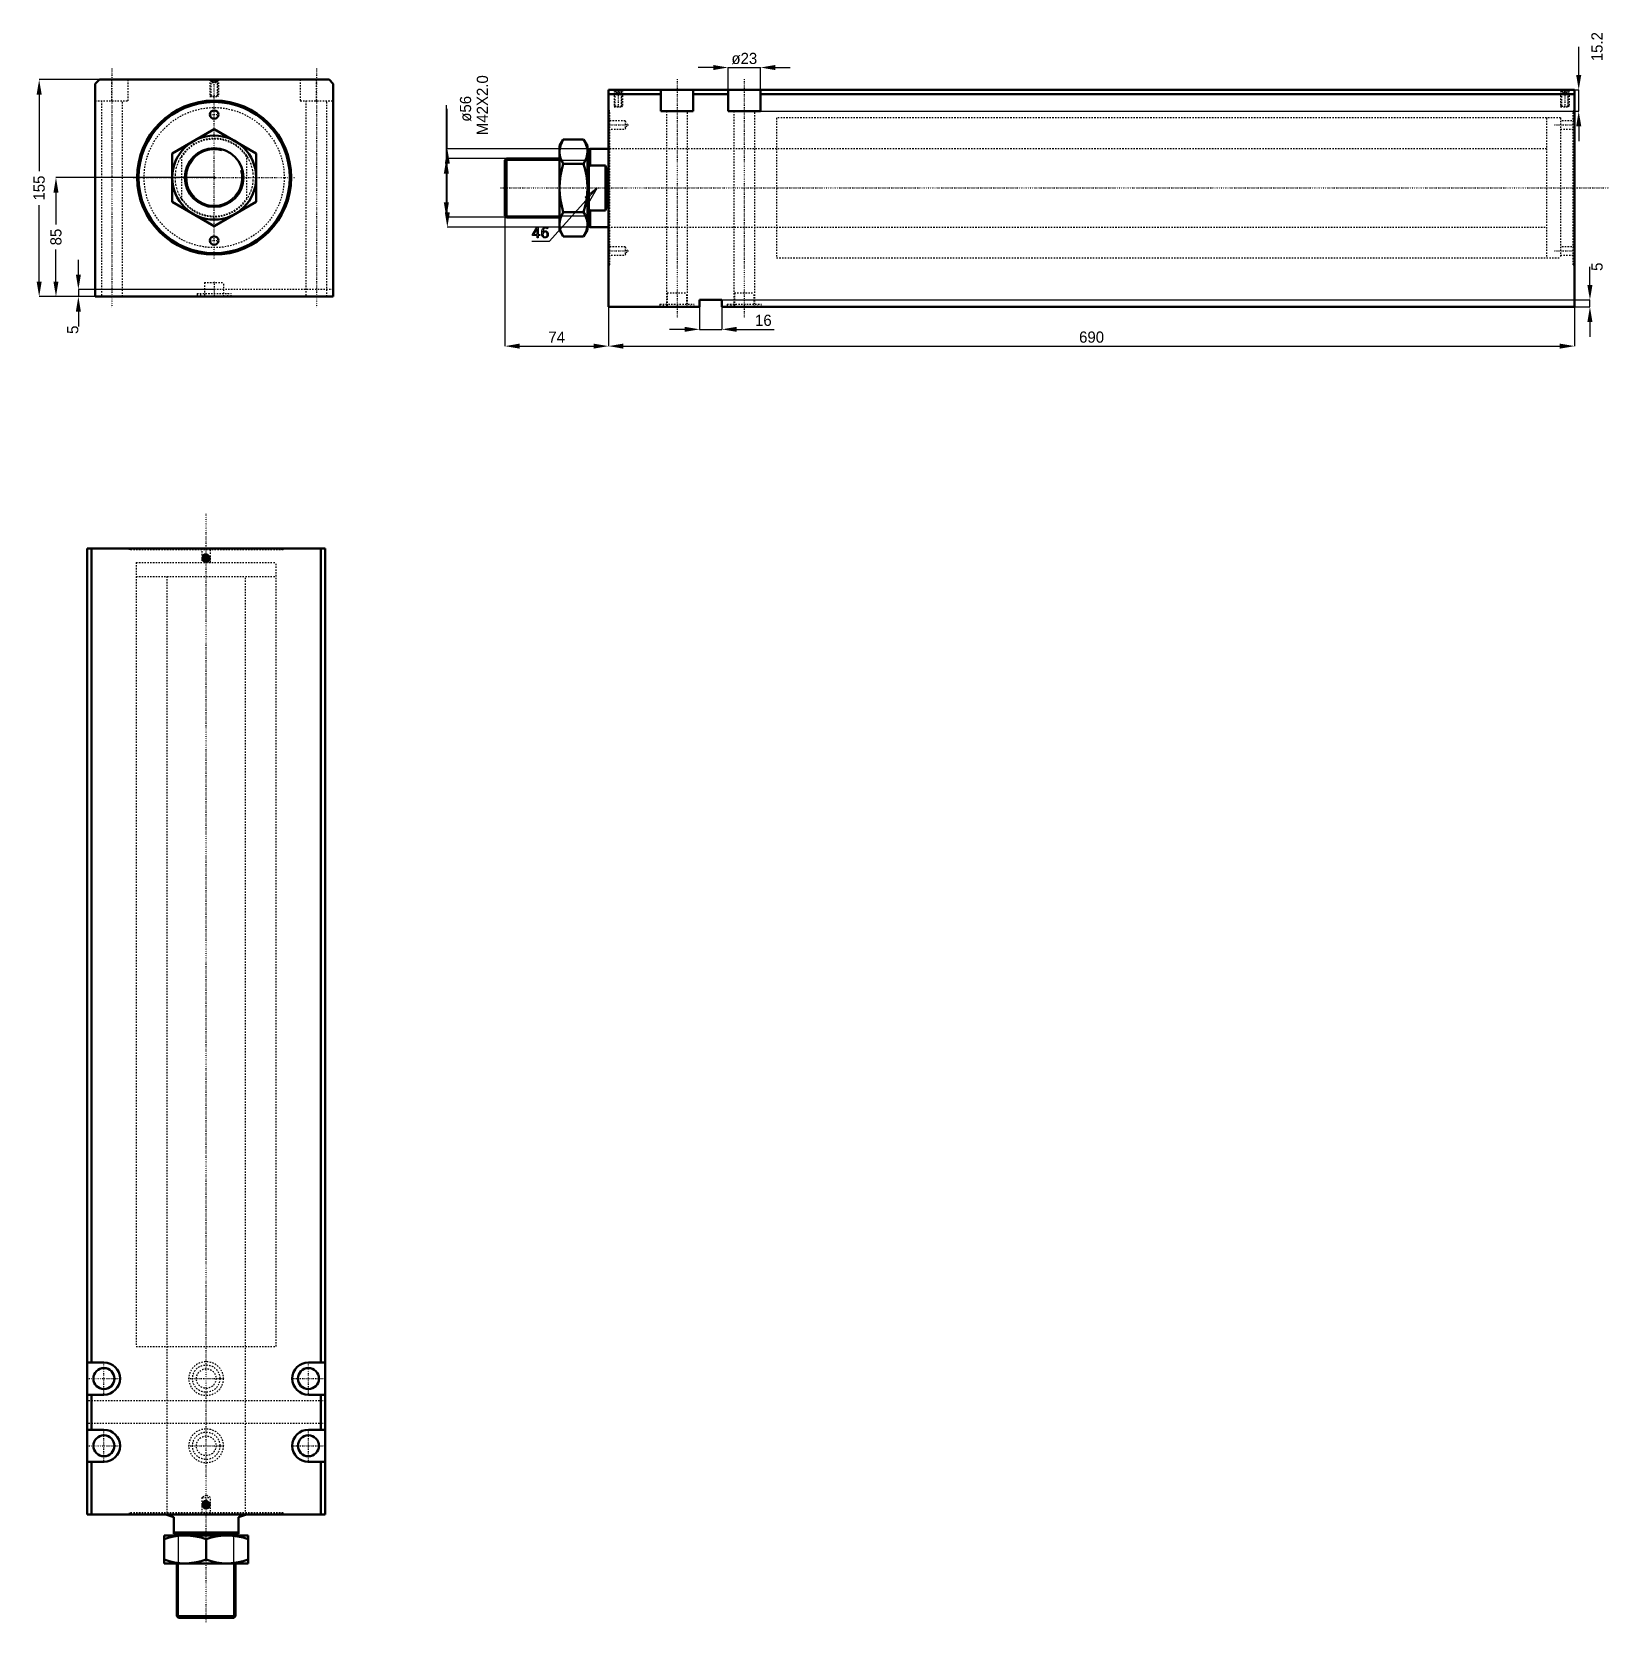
# Model space of a CAD drawing. Header units: millimetres. Extents: x -130 to 996, y -1032 to 104.
import ezdxf

# ---------------------------------------------------------------- set-up
doc = ezdxf.new("R2010")
doc.units = ezdxf.units.MM
doc.linetypes.add('Center', pattern=[1.5, 0.45, -0.5, 0.05, -0.5])
doc.linetypes.add('Dashed', pattern=[2, 1, -1])
for name, color, linetype, lineweight in [('2d ConnectionPoints', 7, 'Continuous', 50), ('AM_0', 7, 'Continuous', 50), ('AM_5', 3, 'Continuous', 25), ('AM_7', 7, 'Center', 25), ('AM_9', 6, 'Dashed', 25)]:
    doc.layers.add(name, color=color, linetype=linetype, lineweight=lineweight)
doc.dimstyles.new('ISO-25', dxfattribs={"dimtxt": 2.5, "dimasz": 2.5, "dimexe": 1.25, "dimexo": 0.625, "dimtad": 1, "dimtxsty": 'Standard', "dimcen": 2.5, "dimadec": 0, "dimazin": 0, "dimtfac": 1, "dimtmove": 0, "dimatfit": 3, "dimfxl": 0, "dimarcsym": 0})

# ---------------------------------------------------------------- blocks, each defined once
blk = doc.blocks.new('1_JECX_MF_EXLA_100_550_0_rod__0_in_JECX_MF_160_EXLA_100_550_0__0')
at = {"layer": 'AM_0'}
for p, q in [((-30, 17.3), (0, 34.6)), ((0, 34.6), (30, 17.3)), ((-30, -17.3), (-30, 17.3)), ((30, 17.3), (30, -17.3)), ((0, -34.6), (-30, -17.3)), ((30, -17.3), (0, -34.6))]:
    blk.add_line(p, q, dxfattribs=at)
for radius in [30, 21]:
    blk.add_circle((0, 0), radius, dxfattribs=at)
at = {"layer": 'AM_5'}
blk.add_arc((0, 0), 19.8, 75, 15, dxfattribs=at)
at = {"layer": 'AM_9'}
for p, q in [((-23, -16), (-23, 16)), ((23, 16), (23, -16))]:
    blk.add_line(p, q, dxfattribs=at)
for points in [[(-23, 16), (-24.3, 13.9), (-25.4, 11.7), (-26.3, 9.5), (-27.1, 7.1), (-27.6, 4.8), (-27.9, 2.3), (-28, -0.1), (-27.9, -2.6), (-27.6, -5), (-27, -7.4), (-26.3, -9.7), (-25.3, -11.9), (-24.2, -14.1), (-23, -16)], [(23, -16), (24.3, -13.9), (25.4, -11.7), (26.3, -9.5), (27.1, -7.1), (27.6, -4.8), (27.9, -2.3), (28, 0.1), (27.9, 2.6), (27.6, 5), (27, 7.4), (26.3, 9.7), (25.3, 11.9), (24.2, 14.1), (23, 16)]]:
    blk.add_lwpolyline(points, dxfattribs=at)
blk.add_circle((0, 0), 20.8, dxfattribs=at)
for radius, start, end in [(28, 34.7719, 145.2281), (27.5, 33.2419, 146.7581), (27.5, 213.2419, 326.7581), (28, 214.7719, 325.2281)]:
    blk.add_arc((0, 0), radius, start, end, dxfattribs=at)
blk = doc.blocks.new('2_JECX_MF_EXLA_100_550_0_body__0_in_JECX_MF_160_EXLA_100_550_0__0')
at = {"layer": 'AM_0'}
for p, q in [((-82, 70), (-85, 67)), ((82, 70), (-82, 70)), ((85, 67), (82, 70)), ((-85, 67), (-85, -85)), ((85, -85), (85, 67)), ((-85, -85), (85, -85))]:
    blk.add_line(p, q, dxfattribs=at)
for centre, radius in [((0, 0), 55), ((0, 0), 54), ((0, 45), 3), ((0, -45), 3)]:
    blk.add_circle(centre, radius, dxfattribs=at)
at = {"layer": 'AM_5', "linetype": 'Dashed'}
for p, q in [((-3, 70), (-3, 58)), ((3, 70), (3, 58))]:
    blk.add_line(p, q, dxfattribs=at)
at = {"layer": 'AM_7'}
for p, q in [((-73, 77.8), (-73, -92.7)), ((0, -57.8), (0, 70.6)), ((73, 77.8), (73, -92.7)), ((-3.2, 45), (3.1, 45)), ((-57.8, 0), (57.8, 0)), ((-3.2, -45), (3.1, -45)), ((0, -74.5), (0, -85.5))]:
    blk.add_line(p, q, dxfattribs=at)
at = {"layer": 'AM_9'}
for p, q in [((-73, 54.8), (-73, 70)), ((-61.5, 54.8), (-61.5, 70)), ((-3, 70), (-2.5, 69.5)), ((-2.5, 69.5), (-2.5, 58.5)), ((-2.5, 69.5), (2.5, 69.5)), ((-1.9, 70), (-2.4, 69.5)), ((-2.4, 69.5), (-2.4, 58)), ((-2.4, 69.5), (2.4, 69.5)), ((-1.4, 68), (-1.4, 70)), ((-0.7, 68), (-0.7, 70)), ((0.7, 68), (0.7, 70)), ((1.4, 68), (1.4, 70)), ((2.4, 69.5), (1.9, 70)), ((2.4, 58), (2.4, 69.5)), ((2.5, 69.5), (3, 70)), ((2.5, 58.5), (2.5, 69.5)), ((61.5, 70), (61.5, 54.8)), ((73, 54.8), (73, 70)), ((-2.5, 58.5), (-3, 58)), ((-3, 58), (3, 58)), ((-2.5, 58.5), (2.5, 58.5)), ((-1.4, 68), (1.4, 68)), ((3, 58), (2.5, 58.5)), ((-85, 54.8), (-61.5, 54.8)), ((-80.5, 54.8), (-80.5, -85)), ((-65.5, -85), (-65.5, 54.8)), ((61.5, 54.8), (85, 54.8)), ((65.5, 54.8), (65.5, -85)), ((80.5, -85), (80.5, 54.8)), ((-7, -75), (7, -75)), ((-7, -75), (-7, -85)), ((7, -85), (7, -75)), ((85, -80), (-85, -80)), ((-12.2, -82.9), (12.2, -82.9)), ((-12.2, -82.9), (-12.2, -85)), ((-9.8, -82.9), (-9.8, -85)), ((9.8, -85), (9.8, -82.9)), ((12.2, -85), (12.2, -82.9))]:
    blk.add_line(p, q, dxfattribs=at)
blk.add_circle((0, 0), 50, dxfattribs=at)
blk = doc.blocks.new('*D3')
at = {"layer": 'AM_5', "color": 0, "lineweight": -2}
for p, q in [((-82, 70), (-125, 70)), ((-125, 59.3), (-125, 4.6)), ((-125, -74.3), (-125, -19.6)), ((-85, -85), (-125, -85))]:
    blk.add_line(p, q, dxfattribs=at)
at = {"layer": 'AM_5', "color": 0}
for points in [[(-123.2, 59.3), (-126.8, 59.3), (-125, 70)], [(-126.8, -74.3), (-123.2, -74.3), (-125, -85)]]:
    blk.add_solid(points, dxfattribs=at)
at = {"layer": 'Defpoints', "color": 0}
for p in [(-82, 70), (-125, -85), (-85, -85)]:
    blk.add_point(p, dxfattribs=at)
at = {"layer": 'AM_5', "color": 0, "insert": (-125, -7.5), "char_height": 8, "attachment_point": 5, "rotation": 90}
blk.add_mtext('155', dxfattribs=at)
blk = doc.blocks.new('*D4')
at = {"layer": 'AM_5', "color": 0, "lineweight": -2}
for p, q in [((0, 0), (-113, 0)), ((-113, -10.7), (-113, -33.6)), ((-113, -74.3), (-113, -51.4)), ((-85, -85), (-113, -85))]:
    blk.add_line(p, q, dxfattribs=at)
at = {"layer": 'AM_5', "color": 0}
for points in [[(-111.2, -10.7), (-114.8, -10.7), (-113, 0)], [(-114.8, -74.3), (-111.2, -74.3), (-113, -85)]]:
    blk.add_solid(points, dxfattribs=at)
at = {"layer": 'Defpoints', "color": 0}
for p in [(0, 0), (-113, -85), (-85, -85)]:
    blk.add_point(p, dxfattribs=at)
at = {"layer": 'AM_5', "color": 0, "insert": (-113, -42.5), "char_height": 8, "attachment_point": 5, "rotation": 90}
blk.add_mtext('85', dxfattribs=at)
blk = doc.blocks.new('*D5')
at = {"layer": 'AM_5', "color": 0, "lineweight": -2}
for p, q in [((-97, -69.3), (-97, -58.7)), ((0, -80), (-97, -80)), ((-97, -80), (-97, -85)), ((-85, -85), (-97, -85)), ((-97, -95.7), (-97, -106.3))]:
    blk.add_line(p, q, dxfattribs=at)
at = {"layer": 'AM_5', "color": 0}
for points in [[(-98.8, -69.3), (-95.2, -69.3), (-97, -80)], [(-95.2, -95.7), (-98.8, -95.7), (-97, -85)]]:
    blk.add_solid(points, dxfattribs=at)
at = {"layer": 'Defpoints', "color": 0}
for p in [(-97, -85), (-85, -85), (0, -80)]:
    blk.add_point(p, dxfattribs=at)
at = {"layer": 'AM_5', "color": 0, "insert": (-101, -108.7), "char_height": 8, "attachment_point": 5, "rotation": 90}
blk.add_mtext('5', dxfattribs=at)
blk = doc.blocks.new('1_JECX_MF_EXLA_100_550_0_rod__0_in_JECX_MF_160_EXLA_100_550_0__4')
at = {"layer": 'AM_0'}
for p, q in [((-28, 0), (-28, -0.4)), ((28, -0.4), (28, 0)), ((-23, -2), (-28, -0.4)), ((-23, -14), (-23, -2)), ((28, -0.4), (23, -2)), ((23, -2), (23, -14)), ((30, -15), (-30, -15)), ((-30, -35), (-30, -15)), ((-23, -13), (23, -13)), ((-23, -14), (23, -14)), ((-19.8, -14), (-20.8, -15)), ((0, -32.3), (0, -17.7)), ((20.8, -15), (19.8, -14)), ((30, -15), (30, -35)), ((30, -35), (-30, -35)), ((-21, -35), (-21, -72.8)), ((21, -72.8), (21, -35)), ((-21, -72.8), (21, -72.8)), ((-21, -72.8), (-19.8, -74)), ((-19.8, -74), (19.8, -74)), ((19.8, -74), (21, -72.8))]:
    blk.add_line(p, q, dxfattribs=at)
for points in [[(-15, -15), (-16.1, -15), (-19.6, -15.3), (-23, -15.8), (-26.5, -16.6), (-30, -17.7)], [(0, -17.7), (-3.6, -16.6), (-7.3, -15.7), (-11.2, -15.2), (-15, -15)], [(15, -15), (13.9, -15), (10.4, -15.3), (7, -15.8), (3.5, -16.6), (0, -17.7)], [(30, -17.7), (26.4, -16.6), (22.7, -15.7), (18.8, -15.2), (15, -15)], [(-30, -32.3), (-26.4, -33.4), (-22.7, -34.3), (-18.8, -34.8), (-15, -35)], [(-15, -35), (-13.9, -35), (-10.4, -34.7), (-7, -34.2), (-3.5, -33.4), (0, -32.3)], [(0, -32.3), (3.6, -33.4), (7.3, -34.3), (11.2, -34.8), (15, -35)], [(15, -35), (16.1, -35), (19.6, -34.7), (23, -34.2), (26.5, -33.4), (30, -32.3)]]:
    blk.add_lwpolyline(points, dxfattribs=at)
at = {"layer": 'AM_5'}
for p, q in [((-19.8, -74), (-19.8, -14)), ((19.8, -74), (19.8, -14))]:
    blk.add_line(p, q, dxfattribs=at)
at = {"layer": 'AM_7'}
blk.add_line((0, -77), (0, 714.7), dxfattribs=at)
at = {"layer": 'AM_9'}
for p, q in [((-50, 680), (50, 680)), ((-50, 680), (-50, 670)), ((50, 670), (50, 680)), ((-50, 670), (50, 670)), ((-28, 670), (-28, 0)), ((28, 0), (28, 670))]:
    blk.add_line(p, q, dxfattribs=at)
blk = doc.blocks.new('2_JECX_MF_EXLA_100_550_0_body__0_in_JECX_MF_160_EXLA_100_550_0__4')
at = {"layer": 'AM_0'}
for p, q in [((-85, 690), (-85, 0)), ((85, 690), (-85, 690)), ((-82, 690), (-82, 108.5)), ((-0.7, 684.2), (-1.4, 683)), ((-1.4, 683), (-0.7, 681.8)), ((0.7, 684.2), (-0.7, 684.2)), ((-0.7, 681.8), (0.7, 681.8)), ((1.4, 683), (0.7, 684.2)), ((0.7, 681.8), (1.4, 683)), ((82, 690), (82, 108.5)), ((85, 690), (85, 0)), ((-73, 108.5), (-85, 108.5)), ((85, 108.5), (73, 108.5)), ((-85, 85.5), (-73, 85.5)), ((-82, 85.5), (-82, 60.5)), ((73, 85.5), (85, 85.5)), ((82, 85.5), (82, 60.5)), ((-73, 60.5), (-85, 60.5)), ((85, 60.5), (73, 60.5)), ((-85, 37.5), (-73, 37.5)), ((-82, 37.5), (-82, 0)), ((73, 37.5), (85, 37.5)), ((82, 37.5), (82, 0)), ((85, 0), (-85, 0)), ((-0.7, 8.3), (-1.4, 7)), ((-1.4, 7), (-0.7, 5.8)), ((0.7, 8.3), (-0.7, 8.3)), ((-0.7, 5.8), (0.7, 5.8)), ((1.4, 7), (0.7, 8.3)), ((0.7, 5.8), (1.4, 7))]:
    blk.add_line(p, q, dxfattribs=at)
for centre, radius in [((0, 683), 2.46), ((0, 683), 2.4), ((0, 683), 1.9), ((-73, 97), 7.5), ((73, 97), 7.5), ((-73, 49), 7.5), ((73, 49), 7.5), ((0, 7), 2.46), ((0, 7), 2.4), ((0, 7), 1.9)]:
    blk.add_circle(centre, radius, dxfattribs=at)
for centre, start, end in [((-73, 97), 270, 90), ((73, 97), 90, 270), ((-73, 49), 270, 90), ((73, 49), 90, 270)]:
    blk.add_arc(centre, 11.5, start, end, dxfattribs=at)
at = {"layer": 'AM_5'}
for centre in [(0, 683), (0, 7)]:
    blk.add_arc(centre, 3, 75, 15, dxfattribs=at)
at = {"layer": 'AM_7'}
for p, q in [((-3.2, 683), (3.1, 683)), ((-73, 84.9), (-73, 109.1)), ((73, 84.9), (73, 109.1)), ((-85.1, 97), (-60.9, 97)), ((-12.9, 97), (12.9, 97)), ((60.9, 97), (85.1, 97)), ((-73, 36.9), (-73, 61.1)), ((73, 36.9), (73, 61.1)), ((-85.1, 49), (-60.9, 49)), ((-12.9, 49), (12.9, 49)), ((60.9, 49), (85.1, 49)), ((-3.2, 7), (3.1, 7))]:
    blk.add_line(p, q, dxfattribs=at)
at = {"layer": 'AM_9'}
for p, q in [((-55, 690), (-55, 689)), ((55, 689), (-55, 689)), ((-54, 690), (-54, 689)), ((-3, 690), (-3, 680)), ((3, 680), (3, 690)), ((54, 689), (54, 690)), ((55, 689), (55, 690)), ((-50, 680), (50, 680)), ((-50, 680), (-50, 120)), ((50, 120), (50, 680)), ((-50, 120), (50, 120)), ((-28, 120), (-28, 0)), ((28, 0), (28, 120)), ((85, 81), (-85, 81)), ((85, 65), (-85, 65)), ((0, 13.7), (-3, 12)), ((-3, 12), (-3, 0)), ((-3, 12), (3, 12)), ((3, 12), (0, 13.7)), ((3, 0), (3, 12)), ((55, 1), (-55, 1)), ((-55, 1), (-55, 0)), ((-54, 1), (-54, 0)), ((54, 0), (54, 1)), ((55, 0), (55, 1))]:
    blk.add_line(p, q, dxfattribs=at)
for centre, radius in [((0, 97), 12.2), ((0, 97), 9.75), ((0, 97), 7), ((0, 49), 12.2), ((0, 49), 9.75), ((0, 49), 7)]:
    blk.add_circle(centre, radius, dxfattribs=at)
blk = doc.blocks.new('1_JECX_MF_EXLA_100_550_0_rod__0_in_JECX_MF_160_EXLA_100_550_0__2')
at = {"layer": 'AM_0'}
for p, q in [((-32.3, 34.6), (-35, 30)), ((-32.3, 34.6), (-17.7, 34.6)), ((-15, 30), (-17.7, 34.6)), ((-35, 30), (-35, -30)), ((-15, 30), (-15, -30)), ((-13, 28), (-14, 27.5)), ((-14, 27.5), (-14, -27.5)), ((0, 28), (-13, 28)), ((-13, 28), (-13, 16)), ((-72.8, 21), (-74, 19.8)), ((-74, 19.8), (-74, -19.8)), ((-35, 21), (-72.8, 21)), ((-72.8, 21), (-72.8, -21)), ((-32.3, 17.3), (-17.7, 17.3)), ((-14, 19.8), (-15, 20.8)), ((-13, 16), (-14, 15.1)), ((-2, 16), (-13, 16)), ((-2, 16), (-2, -16)), ((-74, -19.8), (-72.8, -21)), ((-72.8, -21), (-35, -21)), ((-32.3, -17.3), (-17.7, -17.3)), ((-15, -20.8), (-14, -19.8)), ((-14, -15.1), (-13, -16)), ((-13, -16), (-2, -16)), ((-13, -16), (-13, -28)), ((-35, -30), (-32.3, -34.6)), ((-17.7, -34.6), (-15, -30)), ((-14, -27.5), (-13, -28)), ((-13, -28), (0, -28)), ((-32.3, -34.6), (-17.7, -34.6))]:
    blk.add_line(p, q, dxfattribs=at)
for points in [[(-32.3, 34.6), (-33.4, 32.5), (-34.3, 30.4), (-34.8, 28.2), (-35, 26)], [(-15, 26), (-15, 26.6), (-15.3, 28.6), (-15.8, 30.6), (-16.6, 32.6), (-17.7, 34.6)], [(-35, 26), (-35, 25.4), (-34.7, 23.3), (-34.2, 21.3), (-33.4, 19.3), (-32.3, 17.3)], [(-17.7, 17.3), (-16.6, 19.4), (-15.7, 21.6), (-15.2, 23.8), (-15, 26)], [(-32.3, 17.3), (-33.4, 13.1), (-34.3, 8.8), (-34.8, 4.4), (-35, 0)], [(-15, 0), (-15, 0.3), (-15.2, 4.6), (-15.7, 8.8), (-16.6, 13.1), (-17.7, 17.3)], [(-2, -16), (-1.6, -13.9), (-1.2, -11.7), (-0.9, -9.5), (-0.7, -7.1), (-0.5, -4.8), (-0.4, -2.3), (-0.4, 0.1), (-0.4, 2.6), (-0.5, 5), (-0.7, 7.4), (-0.9, 9.7), (-1.2, 11.9), (-1.6, 14.1), (-2, 16)], [(-35, 0), (-35, -0.3), (-34.8, -4.6), (-34.3, -8.8), (-33.4, -13.1), (-32.3, -17.3)], [(-17.7, -17.3), (-16.6, -13.1), (-15.7, -8.8), (-15.2, -4.4), (-15, 0)], [(-32.3, -17.3), (-33.4, -19.4), (-34.3, -21.6), (-34.8, -23.8), (-35, -26)], [(-15, -26), (-15, -25.4), (-15.3, -23.3), (-15.8, -21.3), (-16.6, -19.3), (-17.7, -17.3)], [(-35, -26), (-35, -26.6), (-34.7, -28.6), (-34.2, -30.6), (-33.4, -32.6), (-32.3, -34.6)], [(-17.7, -34.6), (-16.6, -32.5), (-15.7, -30.4), (-15.2, -28.2), (-15, -26)]]:
    blk.add_lwpolyline(points, dxfattribs=at)
at = {"layer": 'AM_5'}
for p, q in [((-74, 19.8), (-14, 19.8)), ((-74, -19.8), (-14, -19.8))]:
    blk.add_line(p, q, dxfattribs=at)
at = {"layer": 'AM_7'}
blk.add_line((-77, 0), (714.7, 0), dxfattribs=at)
at = {"layer": 'AM_9'}
for p, q in [((670, 50), (670, -50)), ((680, 50), (670, 50)), ((680, 50), (680, -50)), ((670, 28), (0, 28)), ((0, -28), (670, -28)), ((670, -50), (680, -50))]:
    blk.add_line(p, q, dxfattribs=at)
blk = doc.blocks.new('2_JECX_MF_EXLA_100_550_0_body__0_in_JECX_MF_160_EXLA_100_550_0__2')
at = {"layer": 'AM_0'}
for p, q in [((0, -85), (0, 70)), ((690, 70), (0, 70)), ((37.5, 54.8), (37.5, 70)), ((60.5, 54.8), (60.5, 70)), ((85.5, 54.8), (85.5, 70)), ((108.5, 54.8), (108.5, 70)), ((690, -85), (690, 70)), ((37.5, 67), (0, 67)), ((85.5, 67), (60.5, 67)), ((690, 67), (108.5, 67)), ((37.5, 54.8), (60.5, 54.8)), ((85.5, 54.8), (108.5, 54.8)), ((65, -85), (0, -85)), ((65, -80), (65, -85)), ((81, -80), (65, -80)), ((81, -85), (81, -80)), ((690, -85), (81, -85))]:
    blk.add_line(p, q, dxfattribs=at)
at = {"layer": 'AM_5', "linetype": 'Dashed'}
for p, q in [((4, 70), (4, 58)), ((10, 70), (10, 58)), ((680, 70), (680, 58)), ((686, 70), (686, 58))]:
    blk.add_line(p, q, dxfattribs=at)
at = {"layer": 'AM_7'}
for p, q in [((7, 70.6), (7, 57.4)), ((49, 77.8), (49, -92.7)), ((97, 77.8), (97, -92.7)), ((683, 70.6), (683, 57.4)), ((-0.7, 45), (14.4, 45)), ((675.6, 45), (690.7, 45)), ((-0.7, -45), (14.4, -45)), ((675.6, -45), (690.7, -45))]:
    blk.add_line(p, q, dxfattribs=at)
at = {"layer": 'AM_9'}
for p, q in [((4, 70), (4.5, 69.5)), ((4.5, 69.5), (4.5, 58.5)), ((4.5, 69.5), (9.5, 69.5)), ((5.1, 70), (4.6, 69.5)), ((4.6, 69.5), (9.4, 69.5)), ((4.6, 69.5), (4.6, 58)), ((5.8, 68), (5.8, 70)), ((7, 68), (7, 70)), ((8.2, 68), (8.2, 70)), ((9.4, 69.5), (8.9, 70)), ((9.4, 58), (9.4, 69.5)), ((9.5, 69.5), (10, 70)), ((9.5, 58.5), (9.5, 69.5)), ((680, 70), (680.5, 69.5)), ((680.5, 69.5), (680.5, 58.5)), ((680.5, 69.5), (685.5, 69.5)), ((681.1, 70), (680.6, 69.5)), ((680.6, 69.5), (685.4, 69.5)), ((680.6, 69.5), (680.6, 58)), ((681.8, 68), (681.8, 70)), ((683, 68), (683, 70)), ((684.2, 68), (684.2, 70)), ((685.4, 69.5), (684.9, 70)), ((685.4, 58), (685.4, 69.5)), ((685.5, 69.5), (686, 70)), ((685.5, 58.5), (685.5, 69.5)), ((4.5, 58.5), (4, 58)), ((4, 58), (10, 58)), ((4.5, 58.5), (9.5, 58.5)), ((5.8, 68), (8.2, 68)), ((10, 58), (9.5, 58.5)), ((680.5, 58.5), (680, 58)), ((680, 58), (686, 58)), ((680.5, 58.5), (685.5, 58.5)), ((681.8, 68), (684.2, 68)), ((686, 58), (685.5, 58.5)), ((1, 55), (0, 55)), ((1, 54), (0, 54)), ((12, 48), (0, 48)), ((1, -55), (1, 55)), ((13.7, 45), (12, 48)), ((12, 48), (12, 42)), ((41.5, 54.8), (41.5, -85)), ((56.5, -85), (56.5, 54.8)), ((89.5, 54.8), (89.5, -85)), ((104.5, -85), (104.5, 54.8)), ((680, 50), (120, 50)), ((120, 50), (120, -50)), ((680, 50), (680, -50)), ((690, 48), (680, 48)), ((689, -55), (689, 55)), ((690, 55), (689, 55)), ((690, 54), (689, 54)), ((0, 42), (12, 42)), ((12, 42), (13.7, 45)), ((680, 42), (690, 42)), ((120, 28), (0, 28)), ((0, -28), (120, -28)), ((12, -42), (0, -42)), ((13.7, -45), (12, -42)), ((12, -42), (12, -48)), ((12, -48), (13.7, -45)), ((690, -42), (680, -42)), ((0, -48), (12, -48)), ((0, -54), (1, -54)), ((0, -55), (1, -55)), ((120, -50), (680, -50)), ((680, -48), (690, -48)), ((689, -54), (690, -54)), ((689, -55), (690, -55)), ((42, -75), (56, -75)), ((42, -75), (42, -85)), ((56, -85), (56, -75)), ((90, -75), (104, -75)), ((90, -75), (90, -85)), ((104, -85), (104, -75)), ((36.8, -82.9), (61.2, -82.9)), ((36.8, -82.9), (36.8, -85)), ((39.2, -82.9), (39.2, -85)), ((58.8, -85), (58.8, -82.9)), ((61.2, -85), (61.2, -82.9)), ((84.8, -82.9), (109.2, -82.9)), ((84.8, -82.9), (84.8, -85)), ((87.3, -82.9), (87.3, -85)), ((106.8, -85), (106.8, -82.9)), ((109.2, -85), (109.2, -82.9))]:
    blk.add_line(p, q, dxfattribs=at)
blk = doc.blocks.new('*D20')
at = {"layer": 'AM_5', "color": 0, "lineweight": -2}
for p, q in [((356.4, 78.6), (345.7, 78.6)), ((367.1, 62.6), (367.1, 78.6)), ((367.1, 78.6), (390.1, 78.6)), ((390.1, 62.6), (390.1, 78.6)), ((400.7, 78.6), (411.4, 78.6))]:
    blk.add_line(p, q, dxfattribs=at)
at = {"layer": 'AM_5', "color": 0}
for points in [[(356.4, 80.4), (356.4, 76.8), (367.1, 78.6)], [(400.7, 80.4), (400.7, 76.8), (390.1, 78.6)]]:
    blk.add_solid(points, dxfattribs=at)
at = {"layer": 'Defpoints', "color": 0}
for p in [(390.1, 78.6), (367.1, 62.6), (390.1, 62.6)]:
    blk.add_point(p, dxfattribs=at)
at = {"layer": 'AM_5', "color": 0, "insert": (378.6, 85), "char_height": 8, "attachment_point": 5}
blk.add_mtext('ø23', dxfattribs=at)
blk = doc.blocks.new('*D21')
at = {"layer": 'AM_5', "color": 0, "lineweight": -2}
for p, q in [((974.5, 73.2), (974.5, 93.5)), ((390.1, 62.6), (974.5, 62.6)), ((974.5, 47.4), (974.5, 62.6)), ((390.1, 47.4), (974.5, 47.4)), ((974.5, 36.7), (974.5, 26))]:
    blk.add_line(p, q, dxfattribs=at)
at = {"layer": 'AM_5', "color": 0}
for points in [[(972.7, 73.2), (976.3, 73.2), (974.5, 62.6)], [(972.7, 36.7), (976.3, 36.7), (974.5, 47.4)]]:
    blk.add_solid(points, dxfattribs=at)
at = {"layer": 'Defpoints', "color": 0}
for p in [(390.1, 62.6), (974.5, 62.6), (390.1, 47.4)]:
    blk.add_point(p, dxfattribs=at)
at = {"layer": 'AM_5', "color": 0, "insert": (987.6, 93.5), "char_height": 8, "attachment_point": 5, "rotation": 90}
blk.add_mtext('15.2', dxfattribs=at)
blk = doc.blocks.new('*D22')
at = {"layer": 'AM_5', "color": 0, "lineweight": -2}
for p, q in [((281.6, -92.4), (281.6, -120.4)), ((971.6, -92.4), (971.6, -120.4)), ((292.2, -120.4), (960.9, -120.4))]:
    blk.add_line(p, q, dxfattribs=at)
at = {"layer": 'AM_5', "color": 0}
for points in [[(292.2, -118.6), (292.2, -122.2), (281.6, -120.4)], [(960.9, -118.6), (960.9, -122.2), (971.6, -120.4)]]:
    blk.add_solid(points, dxfattribs=at)
at = {"layer": 'Defpoints', "color": 0}
for p in [(281.6, -92.4), (971.6, -92.4), (971.6, -120.4)]:
    blk.add_point(p, dxfattribs=at)
at = {"layer": 'AM_5', "color": 0, "insert": (626.6, -114), "char_height": 8, "attachment_point": 5}
blk.add_mtext('690', dxfattribs=at)
blk = doc.blocks.new('*D23')
at = {"layer": 'AM_5', "color": 0, "lineweight": -2}
for p, q in [((207.6, -7.4), (207.6, -120.4)), ((281.6, -92.4), (281.6, -120.4)), ((218.2, -120.4), (270.9, -120.4))]:
    blk.add_line(p, q, dxfattribs=at)
at = {"layer": 'AM_5', "color": 0}
for points in [[(218.2, -118.6), (218.2, -122.2), (207.6, -120.4)], [(270.9, -118.6), (270.9, -122.2), (281.6, -120.4)]]:
    blk.add_solid(points, dxfattribs=at)
at = {"layer": 'Defpoints', "color": 0}
for p in [(207.6, -7.4), (281.6, -92.4), (281.6, -120.4)]:
    blk.add_point(p, dxfattribs=at)
at = {"layer": 'AM_5', "color": 0, "insert": (244.6, -114), "char_height": 8, "attachment_point": 5}
blk.add_mtext('74', dxfattribs=at)
blk = doc.blocks.new('*D24')
at = {"layer": 'AM_5', "color": 0, "lineweight": -2}
for p, q in [((166.5, 20.6), (166.5, 49.1)), ((268.6, 20.6), (166.5, 20.6)), ((166.5, -24.8), (166.5, 9.9)), ((268.6, -35.4), (166.5, -35.4))]:
    blk.add_line(p, q, dxfattribs=at)
at = {"layer": 'AM_5', "color": 0}
for points in [[(164.7, 9.9), (168.3, 9.9), (166.5, 20.6)], [(164.7, -24.8), (168.3, -24.8), (166.5, -35.4)]]:
    blk.add_solid(points, dxfattribs=at)
at = {"layer": 'Defpoints', "color": 0}
for p in [(166.5, 20.6), (268.6, 20.6), (268.6, -35.4)]:
    blk.add_point(p, dxfattribs=at)
at = {"layer": 'AM_5', "color": 0, "insert": (179.6, 49.1), "char_height": 8, "attachment_point": 5, "rotation": 90}
blk.add_mtext('ø56', dxfattribs=at)
blk = doc.blocks.new('*D25')
at = {"layer": 'AM_5', "color": 0, "lineweight": -2}
for p, q in [((165.8, 13.6), (165.8, 51.7)), ((208.8, 13.6), (165.8, 13.6)), ((165.8, -17.8), (165.8, 2.9)), ((208.6, -28.4), (165.8, -28.4))]:
    blk.add_line(p, q, dxfattribs=at)
at = {"layer": 'AM_5', "color": 0}
for points in [[(164, 2.9), (167.6, 2.9), (165.8, 13.6)], [(164, -17.8), (167.6, -17.8), (165.8, -28.4)]]:
    blk.add_solid(points, dxfattribs=at)
at = {"layer": 'Defpoints', "color": 0}
for p in [(165.8, 13.6), (208.8, 13.6), (208.6, -28.4)]:
    blk.add_point(p, dxfattribs=at)
at = {"layer": 'AM_5', "color": 0, "insert": (191.6, 51.7), "char_height": 8, "attachment_point": 5, "rotation": 90}
blk.add_mtext('M42X2.0', dxfattribs=at)
blk = doc.blocks.new('*D26')
at = {"layer": 'AM_5', "color": 0, "lineweight": -2}
for p, q in [((346.6, -87.4), (346.6, -108.4)), ((362.6, -92.4), (362.6, -108.4)), ((335.9, -108.4), (325.2, -108.4)), ((346.6, -108.4), (362.6, -108.4)), ((373.2, -108.4), (399.9, -108.4))]:
    blk.add_line(p, q, dxfattribs=at)
at = {"layer": 'AM_5', "color": 0}
for points in [[(335.9, -106.6), (335.9, -110.2), (346.6, -108.4)], [(373.2, -106.6), (373.2, -110.2), (362.6, -108.4)]]:
    blk.add_solid(points, dxfattribs=at)
at = {"layer": 'Defpoints', "color": 0}
for p in [(346.6, -87.4), (362.6, -92.4), (362.6, -108.4)]:
    blk.add_point(p, dxfattribs=at)
at = {"layer": 'AM_5', "color": 0, "insert": (392.2, -102), "char_height": 8, "attachment_point": 5}
blk.add_mtext('16', dxfattribs=at)
blk = doc.blocks.new('*D27')
at = {"layer": 'AM_5', "color": 0, "lineweight": -2}
for p, q in [((982.5, -76.8), (982.5, -63.7)), ((346.6, -87.4), (982.5, -87.4)), ((982.5, -92.4), (982.5, -87.4)), ((362.6, -92.4), (982.5, -92.4)), ((982.5, -103.1), (982.5, -113.8))]:
    blk.add_line(p, q, dxfattribs=at)
at = {"layer": 'AM_5', "color": 0}
for points in [[(980.7, -76.8), (984.3, -76.8), (982.5, -87.4)], [(980.7, -103.1), (984.3, -103.1), (982.5, -92.4)]]:
    blk.add_solid(points, dxfattribs=at)
at = {"layer": 'Defpoints', "color": 0}
for p in [(346.6, -87.4), (362.6, -92.4), (982.5, -92.4)]:
    blk.add_point(p, dxfattribs=at)
at = {"layer": 'AM_5', "color": 0, "insert": (987.6, -63.7), "char_height": 8, "attachment_point": 5, "rotation": 90}
blk.add_mtext('5', dxfattribs=at)

msp = doc.modelspace()

# ---------------------------------------------------------------- linework, layer by layer
at = {"layer": '2d ConnectionPoints'}
for p in [(0, 0), (281.56, -7.422), (-5.735, -954.849)]:
    msp.add_point(p, dxfattribs=at)
at = {"layer": 'AM_5'}
for p, q in [((239.56, -45.422), (273.56, -7.422)), ((226.76, -45.422), (239.56, -45.422))]:
    msp.add_line(p, q, dxfattribs=at)
for points in [[(273.56, -7.422), (268.038, -16.794), (264.858, -13.949), (273.56, -7.422)], [(230.639, -41.358), (227.27, -41.358), (227.27, -40.682), (230.338, -35.482), (231.367, -35.482), (231.367, -40.656), (232.491, -40.656), (232.491, -41.358), (231.367, -41.358), (231.367, -43.022), (230.639, -43.022), (230.639, -41.358)], [(230.65, -40.656), (230.65, -36.356), (228.164, -40.656), (230.65, -40.656)], [(236.306, -43.085), (236.306, -43.085), (235.954, -43.068), (235.485, -42.983), (235.485, -42.983), (235.088, -42.823), (234.863, -42.676), (234.863, -42.676), (234.667, -42.501), (234.421, -42.194), (234.421, -42.194), (234.232, -41.834), (234.138, -41.564), (234.138, -41.564), (234.065, -41.27), (233.986, -40.786), (233.986, -40.786), (233.943, -40.248), (233.935, -39.861), (233.935, -39.861), (233.96, -39.064), (234.092, -38.004), (234.092, -38.004), (234.336, -37.105), (234.562, -36.595), (234.562, -36.595), (234.841, -36.168), (235.368, -35.706), (235.368, -35.706), (236.025, -35.457), (236.535, -35.409), (236.535, -35.409), (236.78, -35.417), (237.116, -35.455), (237.116, -35.455), (237.414, -35.526), (237.591, -35.591), (237.591, -35.591), (237.755, -35.669), (237.985, -35.803), (237.985, -35.803), (238.195, -35.959), (238.324, -36.075), (237.752, -36.543), (237.752, -36.543), (237.678, -36.457), (237.546, -36.342), (237.546, -36.342), (237.389, -36.244), (237.271, -36.187), (237.271, -36.187), (237.142, -36.139), (236.932, -36.087), (236.932, -36.087), (236.701, -36.06), (236.535, -36.054), (236.535, -36.054), (236.272, -36.075), (235.923, -36.182), (235.923, -36.182), (235.628, -36.38), (235.461, -36.564), (235.461, -36.564), (235.316, -36.774), (235.134, -37.116), (235.134, -37.116), (234.996, -37.487), (234.928, -37.752), (234.928, -37.752), (234.874, -38.029), (234.805, -38.465), (234.805, -38.465), (234.752, -38.926), (234.725, -39.247), (234.725, -39.247), (234.842, -39.023), (235.038, -38.73), (235.038, -38.73), (235.261, -38.488), (235.425, -38.355), (235.425, -38.355), (235.6, -38.246), (235.883, -38.127), (235.883, -38.127), (236.191, -38.063), (236.41, -38.051), (236.41, -38.051), (236.668, -38.066), (237.032, -38.141), (237.032, -38.141), (237.367, -38.282), (237.575, -38.412), (237.575, -38.412), (237.768, -38.567), (238.022, -38.833), (238.022, -38.833), (238.234, -39.142), (238.352, -39.372), (238.352, -39.372), (238.451, -39.614), (238.557, -39.991), (238.557, -39.991), (238.615, -40.382), (238.625, -40.651), (238.625, -40.651), (238.613, -40.932), (238.551, -41.328), (238.551, -41.328), (238.434, -41.694), (238.326, -41.922), (238.326, -41.922), (238.198, -42.134), (237.97, -42.414), (237.97, -42.414), (237.7, -42.649), (237.497, -42.78), (237.497, -42.78), (237.28, -42.89), (236.934, -43.009), (236.934, -43.009), (236.565, -43.073), (236.306, -43.085)], [(236.317, -42.429), (236.317, -42.429), (236.504, -42.42), (236.763, -42.372), (236.763, -42.372), (236.996, -42.283), (237.136, -42.201), (237.136, -42.201), (237.263, -42.102), (237.43, -41.927), (237.43, -41.927), (237.567, -41.72), (237.643, -41.564), (237.643, -41.564), (237.704, -41.395), (237.771, -41.124), (237.771, -41.124), (237.807, -40.829), (237.814, -40.62), (237.814, -40.62), (237.808, -40.424), (237.774, -40.145), (237.774, -40.145), (237.711, -39.884), (237.653, -39.72), (237.653, -39.72), (237.582, -39.567), (237.452, -39.361), (237.452, -39.361), (237.292, -39.186), (237.169, -39.086), (237.169, -39.086), (237.035, -39.002), (236.811, -38.91), (236.811, -38.91), (236.56, -38.861), (236.379, -38.852), (236.379, -38.852), (236.191, -38.862), (235.927, -38.914), (235.927, -38.914), (235.687, -39.012), (235.539, -39.101), (235.539, -39.101), (235.403, -39.209), (235.224, -39.396), (235.224, -39.396), (235.074, -39.616), (234.991, -39.78), (234.991, -39.78), (234.921, -39.956), (234.846, -40.236), (234.846, -40.236), (234.806, -40.535), (234.798, -40.745), (234.798, -40.745), (234.805, -40.936), (234.842, -41.207), (234.842, -41.207), (234.911, -41.459), (234.975, -41.616), (234.975, -41.616), (235.052, -41.762), (235.193, -41.956), (235.193, -41.956), (235.363, -42.121), (235.492, -42.214), (235.492, -42.214), (235.634, -42.291), (235.869, -42.376), (235.869, -42.376), (236.129, -42.421), (236.317, -42.429)]]:
    msp.add_lwpolyline(points, dxfattribs=at)

# ---------------------------------------------------------------- block references
for name, p in [('2_JECX_MF_EXLA_100_550_0_body__0_in_JECX_MF_160_EXLA_100_550_0__0', (0, 0)), ('2_JECX_MF_EXLA_100_550_0_body__0_in_JECX_MF_160_EXLA_100_550_0__2', (281.56, -7.422)), ('1_JECX_MF_EXLA_100_550_0_rod__0_in_JECX_MF_160_EXLA_100_550_0__0', (0, 0)), ('1_JECX_MF_EXLA_100_550_0_rod__0_in_JECX_MF_160_EXLA_100_550_0__2', (281.56, -7.422)), ('1_JECX_MF_EXLA_100_550_0_rod__0_in_JECX_MF_160_EXLA_100_550_0__4', (-5.735, -954.849)), ('2_JECX_MF_EXLA_100_550_0_body__0_in_JECX_MF_160_EXLA_100_550_0__4', (-5.735, -954.849))]:
    msp.add_blockref(name, p)

# ---------------------------------------------------------------- dimensions: what is measured, and where the dimension line sits
for base, p1, p2, text, picture, middle in [((974.494, 62.578), (390.06, 47.378), (390.06, 62.578), '15.2', '*D21', (987.56, 93.511)), ((-125, -85), (-82, 70), (-85, -85), '155', '*D3', (-125, -7.5)), ((165.827, 13.578), (208.56, -28.422), (208.787, 13.578), 'M42X2.0', '*D25', (191.56, 51.711)), ((166.494, 20.578), (268.56, -35.422), (268.56, 20.578), 'ø56', '*D24', (179.56, 49.111)), ((-113, -85), (0, 0), (-85, -85), '85', '*D4', (-113, -42.5)), ((-97, -85), (0, -80), (-85, -85), '5', '*D5', (-101, -108.733)), ((982.494, -92.422), (346.56, -87.422), (362.56, -92.422), '5', '*D27', (987.56, -63.689))]:
    dim = msp.add_linear_dim(base=base, p1=p1, p2=p2, angle=90, text=text, dimstyle='ISO-25', override={"dimtxt": 8, "dimasz": 10.666667, "dimexe": 0, "dimexo": 0, "dimgap": 2.4}, dxfattribs=at)
    dim.commit()
    dim.dimension.update_dxf_attribs({"geometry": picture, "text_midpoint": middle, "dimtype": 160, "text_rotation": 90})
for base, p1, p2, text, picture, middle in [((390.06, 78.578), (367.06, 62.578), (390.06, 62.578), 'ø23', '*D20', (378.56, 78.578)), ((281.56, -120.422), (207.56, -7.422), (281.56, -92.422), '74', '*D23', (244.56, -120.422)), ((362.56, -108.422), (346.56, -87.422), (362.56, -92.422), '16', '*D26', (392.198, -108.422)), ((971.56, -120.422), (281.56, -92.422), (971.56, -92.422), '690', '*D22', (626.56, -120.422))]:
    dim = msp.add_linear_dim(base=base, p1=p1, p2=p2, text=text, dimstyle='ISO-25', override={"dimtxt": 8, "dimasz": 10.666667, "dimexe": 0, "dimexo": 0, "dimgap": 2.4}, dxfattribs=at)
    dim.commit()
    dim.dimension.update_dxf_attribs({"geometry": picture, "text_midpoint": middle, "dimtype": 160})

doc.saveas('drawing.dxf')
